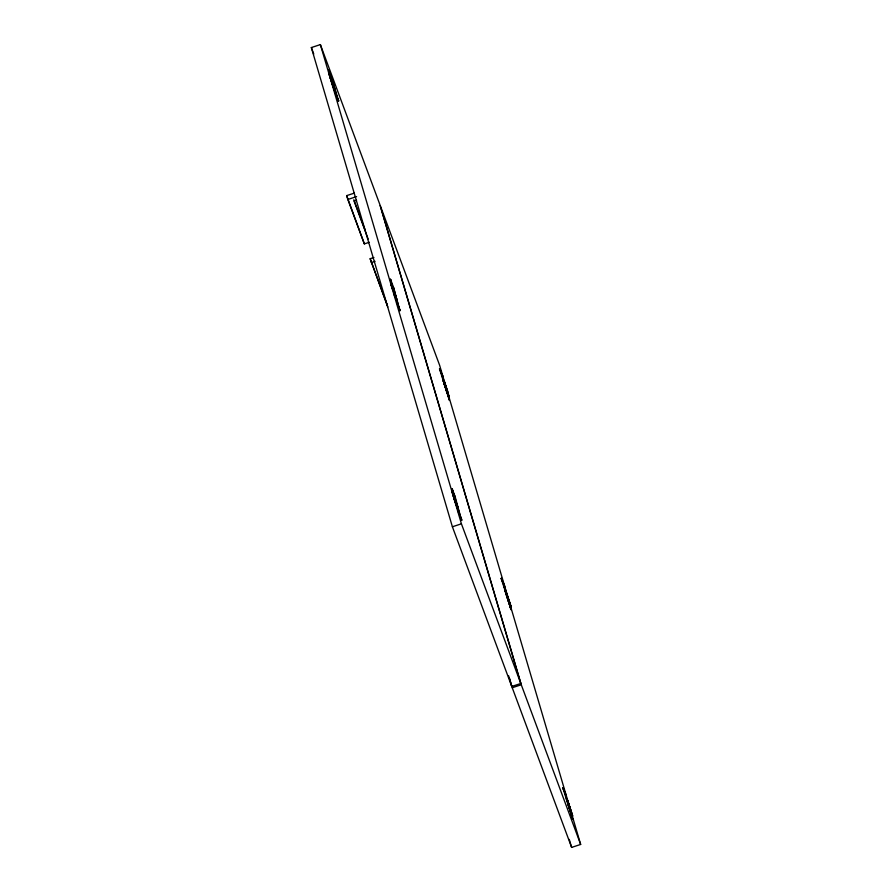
<?xml version="1.0" encoding="UTF-8"?>
<svg xmlns="http://www.w3.org/2000/svg" width="892" height="892" viewBox="0 0 892 892"><rect width="100%" height="100%" fill="white"/><g stroke="black" fill="none" stroke-linecap="round" stroke-linejoin="round"><path stroke-width="1.34" d="M329.003 73.278L329.037 73.545M510.347 606.203L504.727 589.356L510.101 605.066L508.964 601.275M311.341 47.555L320.373 44.6L379.758 204.268L520.794 683.495L511.763 686.439L452.389 526.771L311.341 47.555L313.761 54.044M328.836 69.688L335.136 92.969L338.67 100.952L328.836 69.688L329.404 73.49M331.857 77.838L338.168 101.108M335.136 92.969L338.67 100.952M369.366 242.256L364.349 243.895L347.824 199.474L346.687 195.616L354.213 193.163M347.824 199.474L356.599 196.597M356.544 200.232L354.035 201.046L368.162 239.034M387.808 306.993L370.158 258.713L373.915 257.487M371.284 262.56L375.053 261.334M390.506 279.252L391.432 284.269L390.506 279.252L393.539 287.402L399.839 310.672L393.963 291.985L394.822 294.36M393.539 287.402L399.839 310.672M396.817 302.533L400.341 310.516M439.511 368.809L443.045 376.792L439.511 368.809L449.345 400.073L440.012 368.641M443.547 381.787L443.212 380.037L444.472 381.642L447.851 391.7L449.345 400.073M452.4 491.403L452.188 488.816L455.221 496.967L461.521 520.237L458.488 512.097L452.188 488.816M451.687 488.983L455.221 496.967M458.488 512.097L462.023 520.081M452.389 526.771L461.42 523.827L520.794 683.495M501.192 578.373L504.716 586.356L501.192 578.373L511.027 609.637L501.694 578.206M512.242 687.732L521.274 684.777L580.659 844.445L571.627 847.4L512.242 687.732L509.499 678.388M562.863 787.937L566.398 795.92L562.863 787.937L572.697 819.202L563.365 787.77M452.266 491.782L453.147 495.394M452.289 491.827L452.601 493.544M510.079 606.002L510.347 606.56L510.313 605.947M571.761 815.567L572.106 816.102L571.694 814.374M329.193 73.233L328.825 72.653L329.215 73.3M395.535 297.995L396.115 299.288L395.97 298.363M452.59 492.596L458.298 508.685L452.891 492.061L455.154 500.011M567.234 800.682L566.409 798.92L572.207 816.392L571.237 812.779M390.952 283.043L391.376 284.147M509.655 604.91L510.525 606.828L510.414 606.226C508.172 602.635 502.118 580.948 506.165 592.812M571.326 814.474L572.185 816.358L571.315 813.013M453.024 493.577L452.567 492.429L455.801 501.717M457.15 507.492L457.975 509.254L455.756 501.572M328.769 71.014L330.932 76.835M329.605 74.393L334.935 89.557L329.527 72.932L331.802 80.882M333.329 87.026L334.623 90.125L330.954 78.072M390.005 279.419L392.603 286.399M391.287 283.957L391.811 285.351M509.745 605.099L504.917 589.757L511.027 606.66L504.214 586.523M353.845 199.73L365.151 230.114M346.687 195.616L364.349 243.895M370.158 258.713L387.429 305.7M571.415 814.664L567.568 803.168M444.484 383.248L443.056 379.791L444.595 385.311M329.705 74.582L331.668 80.213M391.934 284.102L391.008 282.062L394.13 292.152M391.343 284.013L391.956 285.708M391.477 285.83L390.629 282.842L396.293 299.69L395.892 297.961M567.825 800.771L572.285 814.463L572.709 816.225L571.27 814.351L572.697 819.202M455.121 501.65L457.819 509.02L457.485 507.269M456.057 504.381L457.797 508.853L455.522 500.903M445.153 385.177L444.45 383.114L445.877 387.318M447.405 393.773L445.231 387.34M333.229 86.803L329.248 74.415L330.386 78.206M331.021 80.235L334.533 89.869L332.393 82.443M506.121 592.678L506.834 594.741M567.803 802.242L570.713 811.029L569.966 808.676M456.548 505.797L455.879 503.88L456.559 505.864M332.515 84.74L334.433 89.724L333.954 87.55M394.877 296.3L394.186 294.304L396.215 299.433L394.755 294.17M568.516 804.305L566.598 799.321L567.078 801.507M332.014 83.212L332.705 85.253M392.435 287.135L396.617 299.121L391.209 282.496L393.472 290.446M393.684 292.777L394.387 294.817M445.978 389.637L448.843 397.263L446.602 389.548M568.494 804.238L569.999 808.765M393.35 289.777L392.625 287.625L393.383 289.855M455.366 502.341L453.961 498.026M445.911 387.396L446.647 389.637M446.011 387.987L443.737 380.037L449.144 396.672L443.235 380.193L443.725 382.378L448.643 396.828L446.379 388.879M507.682 597.551L505.418 589.601L510.347 604.051L510.826 606.237L509.588 604.787L511.027 609.637M508.061 598.443L510.179 605.467M332.17 81.774L333.463 85.888M393.851 291.338L395.635 297.114M445.275 387.474L443.926 383.136M331.066 80.369L329.717 76.032M392.001 287.625L392.748 289.933M454.429 499.498L453.069 495.16L453.738 497.335M447.282 391.711L447.962 393.863M391.398 285.618L392.067 287.77M456.436 503.735L457.027 505.675M580.659 844.445L439.611 365.229L380.237 205.561L521.274 684.777M442.543 376.959L443.971 381.809M565.896 796.088L567.323 800.938M569.263 839.394L571.627 847.4M508.618 675.768L511.763 686.439M454.719 497.123L461.521 520.237M329.516 75.274L330.007 76.935M391.677 286.499L390.852 283.589M320.373 44.6L461.42 523.827M452.868 494.402L452.367 492.406M448.341 395.245L448.832 397.23L448.007 395.468L448.665 396.996L448.631 396.382M567.1 799.165L572.508 815.801L567.1 799.165M455.154 501.728L454.374 499.364L455.143 501.717"/></g></svg>
